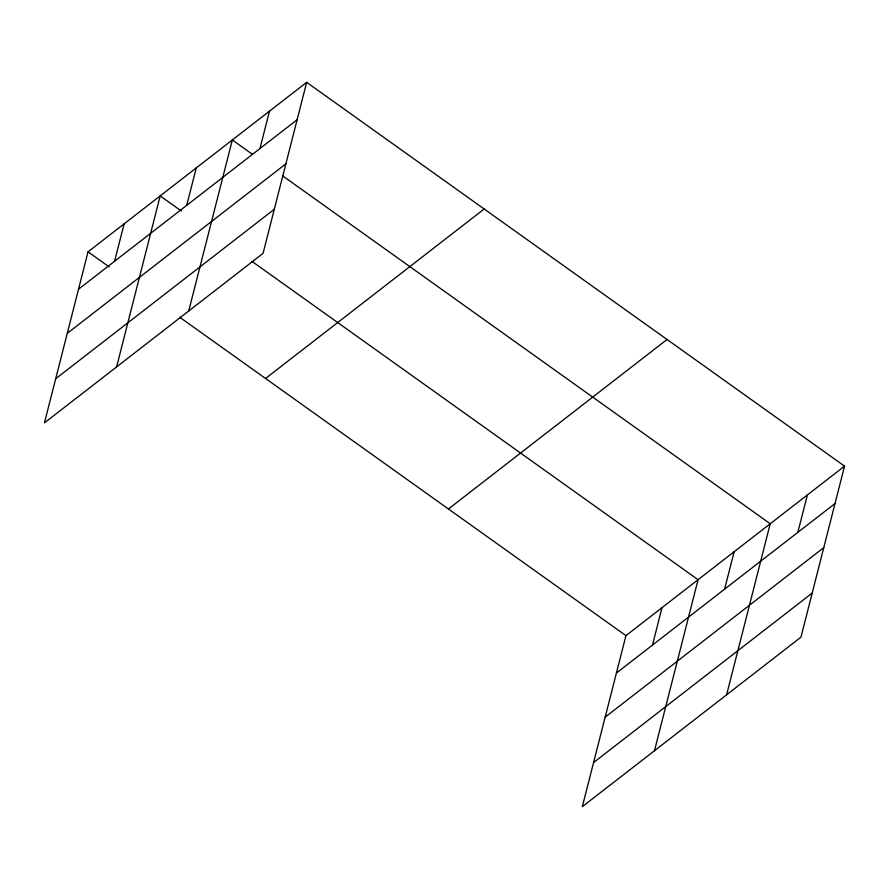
<?xml version="1.0" encoding="UTF-8"?>
<svg xmlns="http://www.w3.org/2000/svg" width="889" height="889" viewBox="0 0 889 889"><rect width="100%" height="100%" fill="white"/><g stroke="black" fill="none" stroke-linecap="round" stroke-linejoin="round"><path stroke-width="1.33" d="M306.661 82.333L88.044 251.831L44.45 422.864L263.055 253.365L306.661 82.333L844.55 466.136L800.956 637.169L582.339 806.667L625.945 635.635L844.55 466.136M114.581 261.266L124.116 223.861M116.592 366.924L160.187 195.902L181.4 211.037M186.723 205.337L196.258 167.932M188.735 310.994L232.329 139.962L252.42 154.297M259.955 148.552L269.489 111.147M652.482 645.07L662.005 607.665M654.482 750.727L698.076 579.706L251.731 261.222M724.613 589.14L734.147 551.736M726.624 694.798L770.218 523.765L282.569 175.811M797.855 532.355L807.39 494.951M78.51 289.236L297.126 119.737M67.275 333.331L285.88 163.832M55.685 378.758L274.301 209.271M265.555 378.481L484.161 208.993M448.434 508.975L667.05 339.487M616.41 673.04L835.015 503.541M605.165 717.134L823.781 547.635M593.585 762.562L812.19 593.074M88.044 251.831L109.258 266.967M179.589 317.151L625.945 635.635"/></g></svg>
